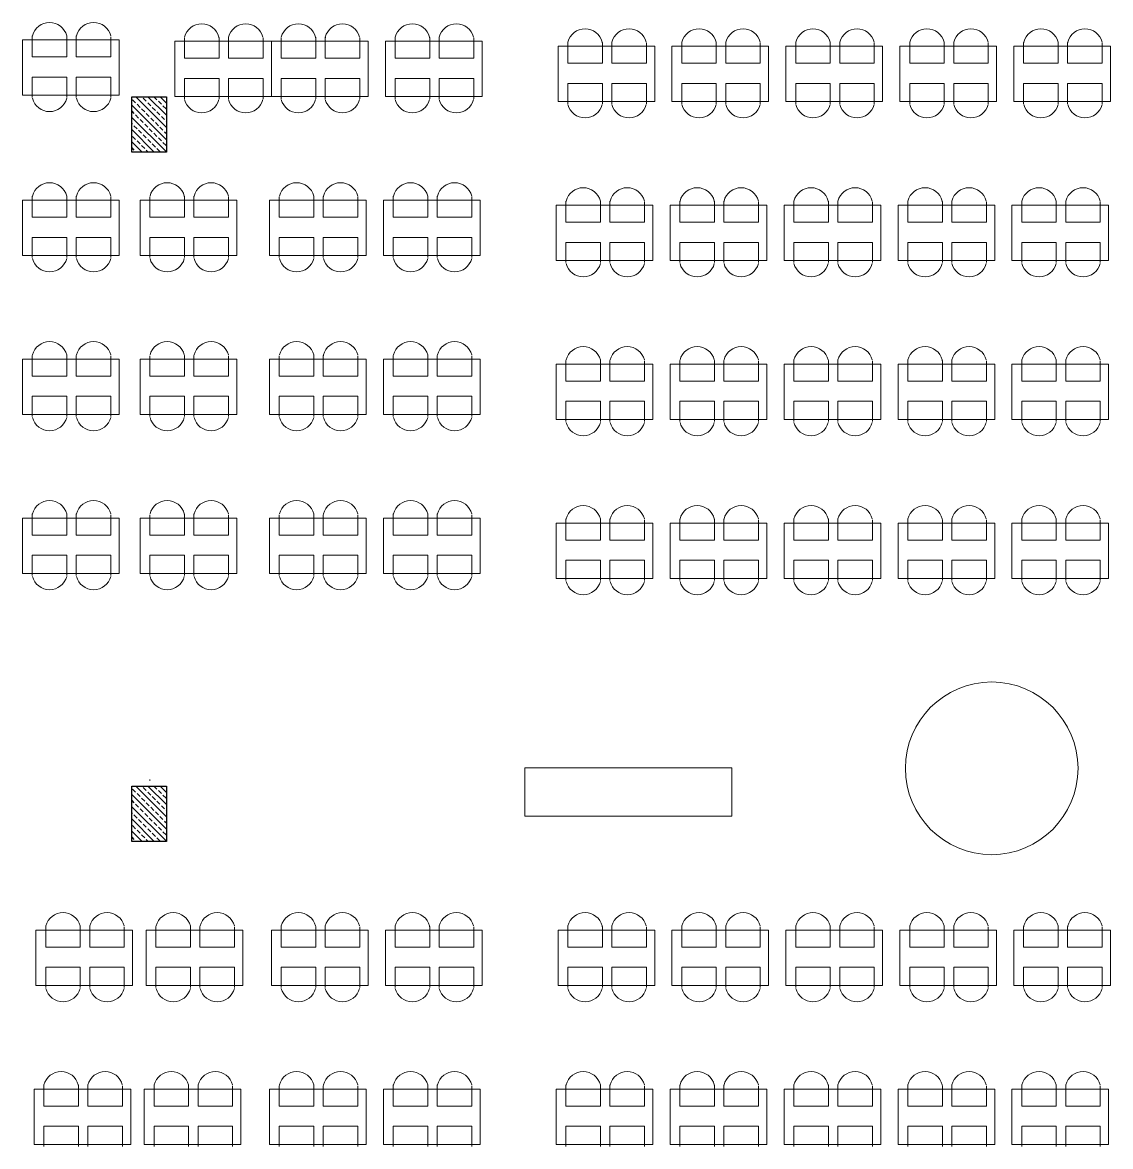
# Model space of a CAD drawing. Header units: millimetres. Extents: x 322668 to 332469, y 13187 to 20117.
# Drawn here: x 324551 to 326127, y 16681 to 18308 of the extents above; entities that cross this region are included whole.
import ezdxf

# ---------------------------------------------------------------- set-up
doc = ezdxf.new("R2010")
doc.units = ezdxf.units.MM
doc.header["$LTSCALE"] = 50
doc.header["$MEASUREMENT"] = 0
doc.layers.get('0').update_dxf_attribs({"linetype": 'CONTINUOUS'})
doc.layers.add('MIM_BA', color=3, linetype='CONTINUOUS')
doc.layers.add('MIM_TARAMA', color=8, linetype='CONTINUOUS')
doc.layers.add('MIM_TEFRIS', color=31, linetype='CONTINUOUS', lineweight=5)

msp = doc.modelspace()

# ---------------------------------------------------------------- hatches: boundary and pattern name
at = {"layer": 'MIM_TARAMA'}
h = msp.add_hatch(dxfattribs=at)
h.set_pattern_fill('ANSI33', color=256, scale=50, angle=-90)
h.set_pattern_definition([(315, (319292.332, 414617.525), (8.83883476, 8.83883476), []), (315, (319292.332, 414608.686), (8.83883476, 8.83883476), [6.25, -3.125])])
h.paths.add_polyline_path([(324759.62, 18120), (324759.62, 18200), (324734.62, 18200), (324734.62, 18120)])
h.paths.add_polyline_path([(324734.62, 18120), (324734.62, 18200), (324709.62, 18200), (324709.62, 18120)])
h = msp.add_hatch(dxfattribs=at)
h.set_pattern_fill('ANSI33', color=256, scale=50, angle=-90)
h.set_pattern_definition([(315, (319292.332, 413620.025), (8.83883476, 8.83883476), []), (315, (319292.332, 413611.186), (8.83883476, 8.83883476), [6.25, -3.125])])
h.paths.add_polyline_path([(324759.62, 17122.5), (324759.62, 17202.5), (324734.62, 17202.5), (324734.62, 17122.5)])
h.paths.add_polyline_path([(324734.62, 17122.5), (324734.62, 17202.5), (324709.62, 17202.5), (324709.62, 17122.5)])

# ---------------------------------------------------------------- linework, layer by layer
at = {"color": 6}
for centre, start, end in [((324970.85, 18285.18), 360, 14.30577), ((324994.59, 18285.18), 165.69423, 180)]:
    msp.add_arc(centre, 5, start, end, dxfattribs=at)
at = {"layer": 'MIM_BA'}
for points in [[(324709.62, 18200), (324759.62, 18200), (324759.62, 18120), (324709.62, 18120)], [(324709.62, 17202.5), (324759.62, 17202.5), (324759.62, 17122.5), (324709.62, 17122.5)]]:
    msp.add_lwpolyline(points, close=True, dxfattribs=at)
at = {"layer": 'MIM_TEFRIS'}
for points in [[(324565.47, 18287.03), (324565.47, 18257.62), (324615.47, 18257.62), (324615.47, 18287.03)], [(324629.21, 18287.03), (324629.21, 18257.62), (324679.21, 18257.62), (324679.21, 18287.03)], [(324785.85, 18285.18), (324785.85, 18255.77), (324835.85, 18255.77), (324835.85, 18285.18)], [(324849.59, 18285.18), (324849.59, 18255.77), (324899.59, 18255.77), (324899.59, 18285.18)], [(324925.85, 18285.18), (324925.85, 18255.77), (324975.85, 18255.77), (324975.85, 18285.18)], [(324989.59, 18285.18), (324989.59, 18255.77), (325039.59, 18255.77), (325039.59, 18285.18)], [(325090.85, 18285.18), (325090.85, 18255.77), (325140.85, 18255.77), (325140.85, 18285.18)], [(325154.59, 18285.18), (325154.59, 18255.77), (325204.59, 18255.77), (325204.59, 18285.18)], [(325340.85, 18277.95), (325340.85, 18248.54), (325390.85, 18248.54), (325390.85, 18277.95)], [(325404.59, 18277.95), (325404.59, 18248.54), (325454.59, 18248.54), (325454.59, 18277.95)], [(325505.85, 18277.95), (325505.85, 18248.54), (325555.85, 18248.54), (325555.85, 18277.95)], [(325569.59, 18277.95), (325569.59, 18248.54), (325619.59, 18248.54), (325619.59, 18277.95)], [(325670.85, 18277.95), (325670.85, 18248.54), (325720.85, 18248.54), (325720.85, 18277.95)], [(325734.59, 18277.95), (325734.59, 18248.54), (325784.59, 18248.54), (325784.59, 18277.95)], [(325835.85, 18277.95), (325835.85, 18248.54), (325885.85, 18248.54), (325885.85, 18277.95)], [(325899.59, 18277.95), (325899.59, 18248.54), (325949.59, 18248.54), (325949.59, 18277.95)], [(326000.85, 18277.95), (326000.85, 18248.54), (326050.85, 18248.54), (326050.85, 18277.95)], [(326064.59, 18277.95), (326064.59, 18248.54), (326114.59, 18248.54), (326114.59, 18277.95)], [(324565.47, 18199.07), (324565.47, 18228.48), (324615.47, 18228.48), (324615.47, 18199.07)], [(324629.21, 18199.07), (324629.21, 18228.48), (324679.21, 18228.48), (324679.21, 18199.07)], [(324785.85, 18197.23), (324785.85, 18226.63), (324835.85, 18226.63), (324835.85, 18197.23)], [(324849.59, 18197.23), (324849.59, 18226.63), (324899.59, 18226.63), (324899.59, 18197.23)], [(324925.85, 18197.23), (324925.85, 18226.63), (324975.85, 18226.63), (324975.85, 18197.23)], [(324989.59, 18197.23), (324989.59, 18226.63), (325039.59, 18226.63), (325039.59, 18197.23)], [(325090.85, 18197.23), (325090.85, 18226.63), (325140.85, 18226.63), (325140.85, 18197.23)], [(325154.59, 18197.23), (325154.59, 18226.63), (325204.59, 18226.63), (325204.59, 18197.23)], [(325340.85, 18190), (325340.85, 18219.4), (325390.85, 18219.4), (325390.85, 18190)], [(325404.59, 18190), (325404.59, 18219.4), (325454.59, 18219.4), (325454.59, 18190)], [(325505.85, 18190), (325505.85, 18219.4), (325555.85, 18219.4), (325555.85, 18190)], [(325569.59, 18190), (325569.59, 18219.4), (325619.59, 18219.4), (325619.59, 18190)], [(325670.85, 18190), (325670.85, 18219.4), (325720.85, 18219.4), (325720.85, 18190)], [(325734.59, 18190), (325734.59, 18219.4), (325784.59, 18219.4), (325784.59, 18190)], [(325835.85, 18190), (325835.85, 18219.4), (325885.85, 18219.4), (325885.85, 18190)], [(325899.59, 18190), (325899.59, 18219.4), (325949.59, 18219.4), (325949.59, 18190)], [(326000.85, 18190), (326000.85, 18219.4), (326050.85, 18219.4), (326050.85, 18190)], [(326064.59, 18190), (326064.59, 18219.4), (326114.59, 18219.4), (326114.59, 18190)], [(324565.47, 18055.18), (324565.47, 18025.77), (324615.47, 18025.77), (324615.47, 18055.18)], [(324629.21, 18055.18), (324629.21, 18025.77), (324679.21, 18025.77), (324679.21, 18055.18)], [(324735.77, 18055.18), (324735.77, 18025.77), (324785.77, 18025.77), (324785.77, 18055.18)], [(324799.51, 18055.18), (324799.51, 18025.77), (324849.51, 18025.77), (324849.51, 18055.18)], [(324923.15, 18055.18), (324923.15, 18025.77), (324973.15, 18025.77), (324973.15, 18055.18)], [(324986.88, 18055.18), (324986.88, 18025.77), (325036.88, 18025.77), (325036.88, 18055.18)], [(325088.15, 18055.18), (325088.15, 18025.77), (325138.15, 18025.77), (325138.15, 18055.18)], [(325151.88, 18055.18), (325151.88, 18025.77), (325201.88, 18025.77), (325201.88, 18055.18)], [(325338.15, 18047.95), (325338.15, 18018.54), (325388.15, 18018.54), (325388.15, 18047.95)], [(325401.88, 18047.95), (325401.88, 18018.54), (325451.88, 18018.54), (325451.88, 18047.95)], [(325503.15, 18047.95), (325503.15, 18018.54), (325553.15, 18018.54), (325553.15, 18047.95)], [(325566.88, 18047.95), (325566.88, 18018.54), (325616.88, 18018.54), (325616.88, 18047.95)], [(325668.15, 18047.95), (325668.15, 18018.54), (325718.15, 18018.54), (325718.15, 18047.95)], [(325731.88, 18047.95), (325731.88, 18018.54), (325781.88, 18018.54), (325781.88, 18047.95)], [(325833.15, 18047.95), (325833.15, 18018.54), (325883.15, 18018.54), (325883.15, 18047.95)], [(325896.88, 18047.95), (325896.88, 18018.54), (325946.88, 18018.54), (325946.88, 18047.95)], [(325998.15, 18047.95), (325998.15, 18018.54), (326048.15, 18018.54), (326048.15, 18047.95)], [(326061.88, 18047.95), (326061.88, 18018.54), (326111.88, 18018.54), (326111.88, 18047.95)], [(324565.47, 17967.23), (324565.47, 17996.63), (324615.47, 17996.63), (324615.47, 17967.23)], [(324629.21, 17967.23), (324629.21, 17996.63), (324679.21, 17996.63), (324679.21, 17967.23)], [(324735.77, 17967.23), (324735.77, 17996.63), (324785.77, 17996.63), (324785.77, 17967.23)], [(324799.51, 17967.23), (324799.51, 17996.63), (324849.51, 17996.63), (324849.51, 17967.23)], [(324923.15, 17967.23), (324923.15, 17996.63), (324973.15, 17996.63), (324973.15, 17967.23)], [(324986.88, 17967.23), (324986.88, 17996.63), (325036.88, 17996.63), (325036.88, 17967.23)], [(325088.15, 17967.23), (325088.15, 17996.63), (325138.15, 17996.63), (325138.15, 17967.23)], [(325151.88, 17967.23), (325151.88, 17996.63), (325201.88, 17996.63), (325201.88, 17967.23)], [(325338.15, 17960), (325338.15, 17989.4), (325388.15, 17989.4), (325388.15, 17960)], [(325401.88, 17960), (325401.88, 17989.4), (325451.88, 17989.4), (325451.88, 17960)], [(325503.15, 17960), (325503.15, 17989.4), (325553.15, 17989.4), (325553.15, 17960)], [(325566.88, 17960), (325566.88, 17989.4), (325616.88, 17989.4), (325616.88, 17960)], [(325668.15, 17960), (325668.15, 17989.4), (325718.15, 17989.4), (325718.15, 17960)], [(325731.88, 17960), (325731.88, 17989.4), (325781.88, 17989.4), (325781.88, 17960)], [(325833.15, 17960), (325833.15, 17989.4), (325883.15, 17989.4), (325883.15, 17960)], [(325896.88, 17960), (325896.88, 17989.4), (325946.88, 17989.4), (325946.88, 17960)], [(325998.15, 17960), (325998.15, 17989.4), (326048.15, 17989.4), (326048.15, 17960)], [(326061.88, 17960), (326061.88, 17989.4), (326111.88, 17989.4), (326111.88, 17960)], [(324565.47, 17825.18), (324565.47, 17795.77), (324615.47, 17795.77), (324615.47, 17825.18)], [(324629.21, 17825.18), (324629.21, 17795.77), (324679.21, 17795.77), (324679.21, 17825.18)], [(324735.77, 17825.18), (324735.77, 17795.77), (324785.77, 17795.77), (324785.77, 17825.18)], [(324799.51, 17825.18), (324799.51, 17795.77), (324849.51, 17795.77), (324849.51, 17825.18)], [(324923.15, 17825.18), (324923.15, 17795.77), (324973.15, 17795.77), (324973.15, 17825.18)], [(324986.88, 17825.18), (324986.88, 17795.77), (325036.88, 17795.77), (325036.88, 17825.18)], [(325088.15, 17825.18), (325088.15, 17795.77), (325138.15, 17795.77), (325138.15, 17825.18)], [(325151.88, 17825.18), (325151.88, 17795.77), (325201.88, 17795.77), (325201.88, 17825.18)], [(325338.15, 17817.95), (325338.15, 17788.54), (325388.15, 17788.54), (325388.15, 17817.95)], [(325401.88, 17817.95), (325401.88, 17788.54), (325451.88, 17788.54), (325451.88, 17817.95)], [(325503.15, 17817.95), (325503.15, 17788.54), (325553.15, 17788.54), (325553.15, 17817.95)], [(325566.88, 17817.95), (325566.88, 17788.54), (325616.88, 17788.54), (325616.88, 17817.95)], [(325668.15, 17817.95), (325668.15, 17788.54), (325718.15, 17788.54), (325718.15, 17817.95)], [(325731.88, 17817.95), (325731.88, 17788.54), (325781.88, 17788.54), (325781.88, 17817.95)], [(325833.15, 17817.95), (325833.15, 17788.54), (325883.15, 17788.54), (325883.15, 17817.95)], [(325896.88, 17817.95), (325896.88, 17788.54), (325946.88, 17788.54), (325946.88, 17817.95)], [(325998.15, 17817.95), (325998.15, 17788.54), (326048.15, 17788.54), (326048.15, 17817.95)], [(326061.88, 17817.95), (326061.88, 17788.54), (326111.88, 17788.54), (326111.88, 17817.95)], [(324565.47, 17737.23), (324565.47, 17766.63), (324615.47, 17766.63), (324615.47, 17737.23)], [(324629.21, 17737.23), (324629.21, 17766.63), (324679.21, 17766.63), (324679.21, 17737.23)], [(324735.77, 17737.23), (324735.77, 17766.63), (324785.77, 17766.63), (324785.77, 17737.23)], [(324799.51, 17737.23), (324799.51, 17766.63), (324849.51, 17766.63), (324849.51, 17737.23)], [(324923.15, 17737.23), (324923.15, 17766.63), (324973.15, 17766.63), (324973.15, 17737.23)], [(324986.88, 17737.23), (324986.88, 17766.63), (325036.88, 17766.63), (325036.88, 17737.23)], [(325088.15, 17737.23), (325088.15, 17766.63), (325138.15, 17766.63), (325138.15, 17737.23)], [(325151.88, 17737.23), (325151.88, 17766.63), (325201.88, 17766.63), (325201.88, 17737.23)], [(325338.15, 17730), (325338.15, 17759.4), (325388.15, 17759.4), (325388.15, 17730)], [(325401.88, 17730), (325401.88, 17759.4), (325451.88, 17759.4), (325451.88, 17730)], [(325503.15, 17730), (325503.15, 17759.4), (325553.15, 17759.4), (325553.15, 17730)], [(325566.88, 17730), (325566.88, 17759.4), (325616.88, 17759.4), (325616.88, 17730)], [(325668.15, 17730), (325668.15, 17759.4), (325718.15, 17759.4), (325718.15, 17730)], [(325731.88, 17730), (325731.88, 17759.4), (325781.88, 17759.4), (325781.88, 17730)], [(325833.15, 17730), (325833.15, 17759.4), (325883.15, 17759.4), (325883.15, 17730)], [(325896.88, 17730), (325896.88, 17759.4), (325946.88, 17759.4), (325946.88, 17730)], [(325998.15, 17730), (325998.15, 17759.4), (326048.15, 17759.4), (326048.15, 17730)], [(326061.88, 17730), (326061.88, 17759.4), (326111.88, 17759.4), (326111.88, 17730)], [(324565.47, 17595.18), (324565.47, 17565.77), (324615.47, 17565.77), (324615.47, 17595.18)], [(324629.21, 17595.18), (324629.21, 17565.77), (324679.21, 17565.77), (324679.21, 17595.18)], [(324735.77, 17595.18), (324735.77, 17565.77), (324785.77, 17565.77), (324785.77, 17595.18)], [(324799.51, 17595.18), (324799.51, 17565.77), (324849.51, 17565.77), (324849.51, 17595.18)], [(324923.15, 17595.18), (324923.15, 17565.77), (324973.15, 17565.77), (324973.15, 17595.18)], [(324986.88, 17595.18), (324986.88, 17565.77), (325036.88, 17565.77), (325036.88, 17595.18)], [(325088.15, 17595.18), (325088.15, 17565.77), (325138.15, 17565.77), (325138.15, 17595.18)], [(325151.88, 17595.18), (325151.88, 17565.77), (325201.88, 17565.77), (325201.88, 17595.18)], [(325338.15, 17587.95), (325338.15, 17558.54), (325388.15, 17558.54), (325388.15, 17587.95)], [(325401.88, 17587.95), (325401.88, 17558.54), (325451.88, 17558.54), (325451.88, 17587.95)], [(325503.15, 17587.95), (325503.15, 17558.54), (325553.15, 17558.54), (325553.15, 17587.95)], [(325566.88, 17587.95), (325566.88, 17558.54), (325616.88, 17558.54), (325616.88, 17587.95)], [(325668.15, 17587.95), (325668.15, 17558.54), (325718.15, 17558.54), (325718.15, 17587.95)], [(325731.88, 17587.95), (325731.88, 17558.54), (325781.88, 17558.54), (325781.88, 17587.95)], [(325833.15, 17587.95), (325833.15, 17558.54), (325883.15, 17558.54), (325883.15, 17587.95)], [(325896.88, 17587.95), (325896.88, 17558.54), (325946.88, 17558.54), (325946.88, 17587.95)], [(325998.15, 17587.95), (325998.15, 17558.54), (326048.15, 17558.54), (326048.15, 17587.95)], [(326061.88, 17587.95), (326061.88, 17558.54), (326111.88, 17558.54), (326111.88, 17587.95)], [(324565.47, 17507.23), (324565.47, 17536.63), (324615.47, 17536.63), (324615.47, 17507.23)], [(324629.21, 17507.23), (324629.21, 17536.63), (324679.21, 17536.63), (324679.21, 17507.23)], [(324735.77, 17507.23), (324735.77, 17536.63), (324785.77, 17536.63), (324785.77, 17507.23)], [(324799.51, 17507.23), (324799.51, 17536.63), (324849.51, 17536.63), (324849.51, 17507.23)], [(324923.15, 17507.23), (324923.15, 17536.63), (324973.15, 17536.63), (324973.15, 17507.23)], [(324986.88, 17507.23), (324986.88, 17536.63), (325036.88, 17536.63), (325036.88, 17507.23)], [(325088.15, 17507.23), (325088.15, 17536.63), (325138.15, 17536.63), (325138.15, 17507.23)], [(325151.88, 17507.23), (325151.88, 17536.63), (325201.88, 17536.63), (325201.88, 17507.23)], [(325338.15, 17500), (325338.15, 17529.4), (325388.15, 17529.4), (325388.15, 17500)], [(325401.88, 17500), (325401.88, 17529.4), (325451.88, 17529.4), (325451.88, 17500)], [(325503.15, 17500), (325503.15, 17529.4), (325553.15, 17529.4), (325553.15, 17500)], [(325566.88, 17500), (325566.88, 17529.4), (325616.88, 17529.4), (325616.88, 17500)], [(325668.15, 17500), (325668.15, 17529.4), (325718.15, 17529.4), (325718.15, 17500)], [(325731.88, 17500), (325731.88, 17529.4), (325781.88, 17529.4), (325781.88, 17500)], [(325833.15, 17500), (325833.15, 17529.4), (325883.15, 17529.4), (325883.15, 17500)], [(325896.88, 17500), (325896.88, 17529.4), (325946.88, 17529.4), (325946.88, 17500)], [(325998.15, 17500), (325998.15, 17529.4), (326048.15, 17529.4), (326048.15, 17500)], [(326061.88, 17500), (326061.88, 17529.4), (326111.88, 17529.4), (326111.88, 17500)], [(324584.96, 16998.88), (324584.96, 16969.47), (324634.96, 16969.47), (324634.96, 16998.88)], [(324648.7, 16998.88), (324648.7, 16969.47), (324698.7, 16969.47), (324698.7, 16998.88)], [(324744.52, 16998.88), (324744.52, 16969.47), (324794.52, 16969.47), (324794.52, 16998.88)], [(324808.26, 16998.88), (324808.26, 16969.47), (324858.26, 16969.47), (324858.26, 16998.88)], [(324925.85, 16998.88), (324925.85, 16969.47), (324975.85, 16969.47), (324975.85, 16998.88)], [(324989.59, 16998.88), (324989.59, 16969.47), (325039.59, 16969.47), (325039.59, 16998.88)], [(325090.85, 16998.88), (325090.85, 16969.47), (325140.85, 16969.47), (325140.85, 16998.88)], [(325154.59, 16998.88), (325154.59, 16969.47), (325204.59, 16969.47), (325204.59, 16998.88)], [(325340.85, 16998.88), (325340.85, 16969.47), (325390.85, 16969.47), (325390.85, 16998.88)], [(325404.59, 16998.88), (325404.59, 16969.47), (325454.59, 16969.47), (325454.59, 16998.88)], [(325505.85, 16998.88), (325505.85, 16969.47), (325555.85, 16969.47), (325555.85, 16998.88)], [(325569.59, 16998.88), (325569.59, 16969.47), (325619.59, 16969.47), (325619.59, 16998.88)], [(325670.85, 16998.88), (325670.85, 16969.47), (325720.85, 16969.47), (325720.85, 16998.88)], [(325734.59, 16998.88), (325734.59, 16969.47), (325784.59, 16969.47), (325784.59, 16998.88)], [(325835.85, 16998.88), (325835.85, 16969.47), (325885.85, 16969.47), (325885.85, 16998.88)], [(325899.59, 16998.88), (325899.59, 16969.47), (325949.59, 16969.47), (325949.59, 16998.88)], [(326000.85, 16998.88), (326000.85, 16969.47), (326050.85, 16969.47), (326050.85, 16998.88)], [(326064.59, 16998.88), (326064.59, 16969.47), (326114.59, 16969.47), (326114.59, 16998.88)], [(324584.96, 16910.93), (324584.96, 16940.33), (324634.96, 16940.33), (324634.96, 16910.93)], [(324648.7, 16910.93), (324648.7, 16940.33), (324698.7, 16940.33), (324698.7, 16910.93)], [(324744.52, 16910.93), (324744.52, 16940.33), (324794.52, 16940.33), (324794.52, 16910.93)], [(324808.26, 16910.93), (324808.26, 16940.33), (324858.26, 16940.33), (324858.26, 16910.93)], [(324925.85, 16910.93), (324925.85, 16940.33), (324975.85, 16940.33), (324975.85, 16910.93)], [(324989.59, 16910.93), (324989.59, 16940.33), (325039.59, 16940.33), (325039.59, 16910.93)], [(325090.85, 16910.93), (325090.85, 16940.33), (325140.85, 16940.33), (325140.85, 16910.93)], [(325154.59, 16910.93), (325154.59, 16940.33), (325204.59, 16940.33), (325204.59, 16910.93)], [(325340.85, 16910.93), (325340.85, 16940.33), (325390.85, 16940.33), (325390.85, 16910.93)], [(325404.59, 16910.93), (325404.59, 16940.33), (325454.59, 16940.33), (325454.59, 16910.93)], [(325505.85, 16910.93), (325505.85, 16940.33), (325555.85, 16940.33), (325555.85, 16910.93)], [(325569.59, 16910.93), (325569.59, 16940.33), (325619.59, 16940.33), (325619.59, 16910.93)], [(325670.85, 16910.93), (325670.85, 16940.33), (325720.85, 16940.33), (325720.85, 16910.93)], [(325734.59, 16910.93), (325734.59, 16940.33), (325784.59, 16940.33), (325784.59, 16910.93)], [(325835.85, 16910.93), (325835.85, 16940.33), (325885.85, 16940.33), (325885.85, 16910.93)], [(325899.59, 16910.93), (325899.59, 16940.33), (325949.59, 16940.33), (325949.59, 16910.93)], [(326000.85, 16910.93), (326000.85, 16940.33), (326050.85, 16940.33), (326050.85, 16910.93)], [(326064.59, 16910.93), (326064.59, 16940.33), (326114.59, 16940.33), (326114.59, 16910.93)], [(324582.26, 16768.88), (324582.26, 16739.47), (324632.26, 16739.47), (324632.26, 16768.88)], [(324646, 16768.88), (324646, 16739.47), (324696, 16739.47), (324696, 16768.88)], [(324741.81, 16768.88), (324741.81, 16739.47), (324791.81, 16739.47), (324791.81, 16768.88)], [(324805.55, 16768.88), (324805.55, 16739.47), (324855.55, 16739.47), (324855.55, 16768.88)], [(324923.15, 16768.88), (324923.15, 16739.47), (324973.15, 16739.47), (324973.15, 16768.88)], [(324986.88, 16768.88), (324986.88, 16739.47), (325036.88, 16739.47), (325036.88, 16768.88)], [(325088.15, 16768.88), (325088.15, 16739.47), (325138.15, 16739.47), (325138.15, 16768.88)], [(325151.88, 16768.88), (325151.88, 16739.47), (325201.88, 16739.47), (325201.88, 16768.88)], [(325338.15, 16768.88), (325338.15, 16739.47), (325388.15, 16739.47), (325388.15, 16768.88)], [(325401.88, 16768.88), (325401.88, 16739.47), (325451.88, 16739.47), (325451.88, 16768.88)], [(325503.15, 16768.88), (325503.15, 16739.47), (325553.15, 16739.47), (325553.15, 16768.88)], [(325566.88, 16768.88), (325566.88, 16739.47), (325616.88, 16739.47), (325616.88, 16768.88)], [(325668.15, 16768.88), (325668.15, 16739.47), (325718.15, 16739.47), (325718.15, 16768.88)], [(325731.88, 16768.88), (325731.88, 16739.47), (325781.88, 16739.47), (325781.88, 16768.88)], [(325833.15, 16768.88), (325833.15, 16739.47), (325883.15, 16739.47), (325883.15, 16768.88)], [(325896.88, 16768.88), (325896.88, 16739.47), (325946.88, 16739.47), (325946.88, 16768.88)], [(325998.15, 16768.88), (325998.15, 16739.47), (326048.15, 16739.47), (326048.15, 16768.88)], [(326061.88, 16768.88), (326061.88, 16739.47), (326111.88, 16739.47), (326111.88, 16768.88)], [(324582.26, 16680.93), (324582.26, 16710.33), (324632.26, 16710.33), (324632.26, 16680.93)], [(324646, 16680.93), (324646, 16710.33), (324696, 16710.33), (324696, 16680.93)], [(324741.81, 16680.93), (324741.81, 16710.33), (324791.81, 16710.33), (324791.81, 16680.93)], [(324805.55, 16680.93), (324805.55, 16710.33), (324855.55, 16710.33), (324855.55, 16680.93)], [(324923.15, 16680.93), (324923.15, 16710.33), (324973.15, 16710.33), (324973.15, 16680.93)], [(324986.88, 16680.93), (324986.88, 16710.33), (325036.88, 16710.33), (325036.88, 16680.93)], [(325088.15, 16680.93), (325088.15, 16710.33), (325138.15, 16710.33), (325138.15, 16680.93)], [(325151.88, 16680.93), (325151.88, 16710.33), (325201.88, 16710.33), (325201.88, 16680.93)], [(325338.15, 16680.93), (325338.15, 16710.33), (325388.15, 16710.33), (325388.15, 16680.93)], [(325401.88, 16680.93), (325401.88, 16710.33), (325451.88, 16710.33), (325451.88, 16680.93)], [(325503.15, 16680.93), (325503.15, 16710.33), (325553.15, 16710.33), (325553.15, 16680.93)], [(325566.88, 16680.93), (325566.88, 16710.33), (325616.88, 16710.33), (325616.88, 16680.93)], [(325668.15, 16680.93), (325668.15, 16710.33), (325718.15, 16710.33), (325718.15, 16680.93)], [(325731.88, 16680.93), (325731.88, 16710.33), (325781.88, 16710.33), (325781.88, 16680.93)], [(325833.15, 16680.93), (325833.15, 16710.33), (325883.15, 16710.33), (325883.15, 16680.93)], [(325896.88, 16680.93), (325896.88, 16710.33), (325946.88, 16710.33), (325946.88, 16680.93)], [(325998.15, 16680.93), (325998.15, 16710.33), (326048.15, 16710.33), (326048.15, 16680.93)], [(326061.88, 16680.93), (326061.88, 16710.33), (326111.88, 16710.33), (326111.88, 16680.93)]]:
    msp.add_lwpolyline(points, dxfattribs=at)
for points in [[(324691.28, 18282.22), (324691.28, 18202.22), (324551.28, 18202.22), (324551.28, 18282.22)], [(324911.66, 18280.37), (324911.66, 18200.37), (324771.66, 18200.37), (324771.66, 18280.37)], [(325051.66, 18280.37), (325051.66, 18200.37), (324911.66, 18200.37), (324911.66, 18280.37)], [(325216.66, 18280.37), (325216.66, 18200.37), (325076.66, 18200.37), (325076.66, 18280.37)], [(325466.66, 18273.14), (325466.66, 18193.14), (325326.66, 18193.14), (325326.66, 18273.14)], [(325631.66, 18273.14), (325631.66, 18193.14), (325491.66, 18193.14), (325491.66, 18273.14)], [(325796.66, 18273.14), (325796.66, 18193.14), (325656.66, 18193.14), (325656.66, 18273.14)], [(325961.66, 18273.14), (325961.66, 18193.14), (325821.66, 18193.14), (325821.66, 18273.14)], [(326126.66, 18273.14), (326126.66, 18193.14), (325986.66, 18193.14), (325986.66, 18273.14)], [(324691.28, 18050.37), (324691.28, 17970.37), (324551.28, 17970.37), (324551.28, 18050.37)], [(324861.58, 18050.37), (324861.58, 17970.37), (324721.58, 17970.37), (324721.58, 18050.37)], [(325048.95, 18050.37), (325048.95, 17970.37), (324908.95, 17970.37), (324908.95, 18050.37)], [(325213.95, 18050.37), (325213.95, 17970.37), (325073.95, 17970.37), (325073.95, 18050.37)], [(325463.95, 18043.14), (325463.95, 17963.14), (325323.95, 17963.14), (325323.95, 18043.14)], [(325628.95, 18043.14), (325628.95, 17963.14), (325488.95, 17963.14), (325488.95, 18043.14)], [(325793.95, 18043.14), (325793.95, 17963.14), (325653.95, 17963.14), (325653.95, 18043.14)], [(325958.95, 18043.14), (325958.95, 17963.14), (325818.95, 17963.14), (325818.95, 18043.14)], [(326123.95, 18043.14), (326123.95, 17963.14), (325983.95, 17963.14), (325983.95, 18043.14)], [(324691.28, 17820.37), (324691.28, 17740.37), (324551.28, 17740.37), (324551.28, 17820.37)], [(324861.58, 17820.37), (324861.58, 17740.37), (324721.58, 17740.37), (324721.58, 17820.37)], [(325048.95, 17820.37), (325048.95, 17740.37), (324908.95, 17740.37), (324908.95, 17820.37)], [(325213.95, 17820.37), (325213.95, 17740.37), (325073.95, 17740.37), (325073.95, 17820.37)], [(325463.95, 17813.14), (325463.95, 17733.14), (325323.95, 17733.14), (325323.95, 17813.14)], [(325628.95, 17813.14), (325628.95, 17733.14), (325488.95, 17733.14), (325488.95, 17813.14)], [(325793.95, 17813.14), (325793.95, 17733.14), (325653.95, 17733.14), (325653.95, 17813.14)], [(325958.95, 17813.14), (325958.95, 17733.14), (325818.95, 17733.14), (325818.95, 17813.14)], [(326123.95, 17813.14), (326123.95, 17733.14), (325983.95, 17733.14), (325983.95, 17813.14)], [(324691.28, 17590.37), (324691.28, 17510.37), (324551.28, 17510.37), (324551.28, 17590.37)], [(324861.58, 17590.37), (324861.58, 17510.37), (324721.58, 17510.37), (324721.58, 17590.37)], [(325048.95, 17590.37), (325048.95, 17510.37), (324908.95, 17510.37), (324908.95, 17590.37)], [(325213.95, 17590.37), (325213.95, 17510.37), (325073.95, 17510.37), (325073.95, 17590.37)], [(325463.95, 17583.14), (325463.95, 17503.14), (325323.95, 17503.14), (325323.95, 17583.14)], [(325628.95, 17583.14), (325628.95, 17503.14), (325488.95, 17503.14), (325488.95, 17583.14)], [(325793.95, 17583.14), (325793.95, 17503.14), (325653.95, 17503.14), (325653.95, 17583.14)], [(325958.95, 17583.14), (325958.95, 17503.14), (325818.95, 17503.14), (325818.95, 17583.14)], [(326123.95, 17583.14), (326123.95, 17503.14), (325983.95, 17503.14), (325983.95, 17583.14)], [(324710.77, 16994.07), (324710.77, 16914.07), (324570.77, 16914.07), (324570.77, 16994.07)], [(324870.33, 16994.07), (324870.33, 16914.07), (324730.33, 16914.07), (324730.33, 16994.07)], [(325051.66, 16994.07), (325051.66, 16914.07), (324911.66, 16914.07), (324911.66, 16994.07)], [(325216.66, 16994.07), (325216.66, 16914.07), (325076.66, 16914.07), (325076.66, 16994.07)], [(325466.66, 16994.07), (325466.66, 16914.07), (325326.66, 16914.07), (325326.66, 16994.07)], [(325631.66, 16994.07), (325631.66, 16914.07), (325491.66, 16914.07), (325491.66, 16994.07)], [(325796.66, 16994.07), (325796.66, 16914.07), (325656.66, 16914.07), (325656.66, 16994.07)], [(325961.66, 16994.07), (325961.66, 16914.07), (325821.66, 16914.07), (325821.66, 16994.07)], [(326126.66, 16994.07), (326126.66, 16914.07), (325986.66, 16914.07), (325986.66, 16994.07)], [(324708.06, 16764.07), (324708.06, 16684.07), (324568.06, 16684.07), (324568.06, 16764.07)], [(324867.62, 16764.07), (324867.62, 16684.07), (324727.62, 16684.07), (324727.62, 16764.07)], [(325048.95, 16764.07), (325048.95, 16684.07), (324908.95, 16684.07), (324908.95, 16764.07)], [(325213.95, 16764.07), (325213.95, 16684.07), (325073.95, 16684.07), (325073.95, 16764.07)], [(325463.95, 16764.07), (325463.95, 16684.07), (325323.95, 16684.07), (325323.95, 16764.07)], [(325628.95, 16764.07), (325628.95, 16684.07), (325488.95, 16684.07), (325488.95, 16764.07)], [(325793.95, 16764.07), (325793.95, 16684.07), (325653.95, 16684.07), (325653.95, 16764.07)], [(325958.95, 16764.07), (325958.95, 16684.07), (325818.95, 16684.07), (325818.95, 16764.07)], [(326123.95, 16764.07), (326123.95, 16684.07), (325983.95, 16684.07), (325983.95, 16764.07)]]:
    msp.add_lwpolyline(points, close=True, dxfattribs=at)
at = {"layer": 'MIM_TEFRIS', "elevation": 67.5}
msp.add_lwpolyline([(325578.59, 17228.85), (325578.59, 17158.85), (325278.59, 17158.85), (325278.59, 17228.85), (325578.59, 17228.85)], dxfattribs=at)
at = {"layer": 'MIM_TEFRIS'}
msp.add_circle((325954.61, 17228.22), 125, dxfattribs=at)
for centre, radius, start, end in [((324590.47, 18281.93), 25.64, 14.30577, 165.69423), ((324654.21, 18281.93), 25.64, 14.30577, 165.69423), ((324810.85, 18280.08), 25.64, 14.30577, 165.69423), ((324874.59, 18280.08), 25.64, 14.30577, 165.69423), ((324950.85, 18280.08), 25.64, 14.30577, 165.69423), ((325014.59, 18280.08), 25.64, 14.30577, 165.69423), ((325115.85, 18280.08), 25.64, 14.30577, 165.69423), ((325179.59, 18280.08), 25.64, 14.30577, 165.69423), ((324570.47, 18287.03), 5, 165.69423, 180), ((324610.47, 18287.03), 5, 360, 14.30577), ((324634.21, 18287.03), 5, 165.69423, 180), ((324830.85, 18285.18), 5, 360, 14.30577), ((324854.59, 18285.18), 5, 165.69423, 180), ((325095.85, 18285.18), 5, 165.69423, 180), ((325135.85, 18285.18), 5, 360, 14.30577), ((325159.59, 18285.18), 5, 165.69423, 180), ((325365.85, 18272.85), 25.64, 14.30577, 165.69423), ((325429.59, 18272.85), 25.64, 14.30577, 165.69423), ((325530.85, 18272.85), 25.64, 14.30577, 165.69423), ((325594.59, 18272.85), 25.64, 14.30577, 165.69423), ((325695.85, 18272.85), 25.64, 14.30577, 165.69423), ((325759.59, 18272.85), 25.64, 14.30577, 165.69423), ((325860.85, 18272.85), 25.64, 14.30577, 165.69423), ((325924.59, 18272.85), 25.64, 14.30577, 165.69423), ((326025.85, 18272.85), 25.64, 14.30577, 165.69423), ((326089.59, 18272.85), 25.64, 14.30577, 165.69423), ((325345.85, 18277.95), 5, 165.69423, 180), ((325385.85, 18277.95), 5, 360, 14.30577), ((325409.59, 18277.95), 5, 165.69423, 180), ((325510.85, 18277.95), 5, 165.69423, 180), ((325550.85, 18277.95), 5, 360, 14.30577), ((325574.59, 18277.95), 5, 165.69423, 180), ((325675.85, 18277.95), 5, 165.69423, 180), ((325715.85, 18277.95), 5, 360, 14.30577), ((325739.59, 18277.95), 5, 165.69423, 180), ((325840.85, 18277.95), 5, 165.69423, 180), ((325880.85, 18277.95), 5, 360, 14.30577), ((325904.59, 18277.95), 5, 165.69423, 180), ((326005.85, 18277.95), 5, 165.69423, 180), ((326045.85, 18277.95), 5, 360, 14.30577), ((326069.59, 18277.95), 5, 165.69423, 180), ((324590.47, 18204.17), 25.64, 194.30577, 345.69423), ((324654.21, 18204.17), 25.64, 194.30577, 345.69423), ((324810.85, 18202.33), 25.64, 194.30577, 345.69423), ((324874.59, 18202.33), 25.64, 194.30577, 345.69423), ((324950.85, 18202.33), 25.64, 194.30577, 345.69423), ((325014.59, 18202.33), 25.64, 194.30577, 345.69423), ((325115.85, 18202.33), 25.64, 194.30577, 345.69423), ((325179.59, 18202.33), 25.64, 194.30577, 345.69423), ((325365.85, 18195.1), 25.64, 194.30577, 345.69423), ((325429.59, 18195.1), 25.64, 194.30577, 345.69423), ((325530.85, 18195.1), 25.64, 194.30577, 345.69423), ((325594.59, 18195.1), 25.64, 194.30577, 345.69423), ((325695.85, 18195.1), 25.64, 194.30577, 345.69423), ((325759.59, 18195.1), 25.64, 194.30577, 345.69423), ((325860.85, 18195.1), 25.64, 194.30577, 345.69423), ((325924.59, 18195.1), 25.64, 194.30577, 345.69423), ((326025.85, 18195.1), 25.64, 194.30577, 345.69423), ((326089.59, 18195.1), 25.64, 194.30577, 345.69423), ((324590.47, 18050.08), 25.64, 14.30577, 165.69423), ((324654.21, 18050.08), 25.64, 14.30577, 165.69423), ((324760.77, 18050.08), 25.64, 14.30577, 165.69423), ((324824.51, 18050.08), 25.64, 14.30577, 165.69423), ((324948.15, 18050.08), 25.64, 14.30577, 165.69423), ((325011.88, 18050.08), 25.64, 14.30577, 165.69423), ((325113.15, 18050.08), 25.64, 14.30577, 165.69423), ((325176.88, 18050.08), 25.64, 14.30577, 165.69423), ((324570.47, 18055.18), 5, 165.69423, 180), ((324610.47, 18055.18), 5, 360, 14.30577), ((324634.21, 18055.18), 5, 165.69423, 180), ((324780.77, 18055.18), 5, 360, 14.30577), ((324804.51, 18055.18), 5, 165.69423, 180), ((324968.15, 18055.18), 5, 360, 14.30577), ((324991.88, 18055.18), 5, 165.69423, 180), ((325093.15, 18055.18), 5, 165.69423, 180), ((325133.15, 18055.18), 5, 360, 14.30577), ((325156.88, 18055.18), 5, 165.69423, 180), ((325363.15, 18042.85), 25.64, 14.30577, 165.69423), ((325426.88, 18042.85), 25.64, 14.30577, 165.69423), ((325528.15, 18042.85), 25.64, 14.30577, 165.69423), ((325591.88, 18042.85), 25.64, 14.30577, 165.69423), ((325693.15, 18042.85), 25.64, 14.30577, 165.69423), ((325756.88, 18042.85), 25.64, 14.30577, 165.69423), ((325858.15, 18042.85), 25.64, 14.30577, 165.69423), ((325921.88, 18042.85), 25.64, 14.30577, 165.69423), ((326023.15, 18042.85), 25.64, 14.30577, 165.69423), ((326086.88, 18042.85), 25.64, 14.30577, 165.69423), ((325343.15, 18047.95), 5, 165.69423, 180), ((325383.15, 18047.95), 5, 360, 14.30577), ((325406.88, 18047.95), 5, 165.69423, 180), ((325508.15, 18047.95), 5, 165.69423, 180), ((325548.15, 18047.95), 5, 360, 14.30577), ((325571.88, 18047.95), 5, 165.69423, 180), ((325673.15, 18047.95), 5, 165.69423, 180), ((325713.15, 18047.95), 5, 360, 14.30577), ((325736.88, 18047.95), 5, 165.69423, 180), ((325838.15, 18047.95), 5, 165.69423, 180), ((325878.15, 18047.95), 5, 360, 14.30577), ((325901.88, 18047.95), 5, 165.69423, 180), ((326003.15, 18047.95), 5, 165.69423, 180), ((326043.15, 18047.95), 5, 360, 14.30577), ((326066.88, 18047.95), 5, 165.69423, 180), ((324590.47, 17972.33), 25.64, 194.30577, 345.69423), ((324654.21, 17972.33), 25.64, 194.30577, 345.69423), ((324760.77, 17972.33), 25.64, 194.30577, 345.69423), ((324824.51, 17972.33), 25.64, 194.30577, 345.69423), ((324948.15, 17972.33), 25.64, 194.30577, 345.69423), ((325011.88, 17972.33), 25.64, 194.30577, 345.69423), ((325113.15, 17972.33), 25.64, 194.30577, 345.69423), ((325176.88, 17972.33), 25.64, 194.30577, 345.69423), ((325363.15, 17965.1), 25.64, 194.30577, 345.69423), ((325426.88, 17965.1), 25.64, 194.30577, 345.69423), ((325528.15, 17965.1), 25.64, 194.30577, 345.69423), ((325591.88, 17965.1), 25.64, 194.30577, 345.69423), ((325693.15, 17965.1), 25.64, 194.30577, 345.69423), ((325756.88, 17965.1), 25.64, 194.30577, 345.69423), ((325858.15, 17965.1), 25.64, 194.30577, 345.69423), ((325921.88, 17965.1), 25.64, 194.30577, 345.69423), ((326023.15, 17965.1), 25.64, 194.30577, 345.69423), ((326086.88, 17965.1), 25.64, 194.30577, 345.69423), ((324590.47, 17820.08), 25.64, 14.30577, 165.69423), ((324654.21, 17820.08), 25.64, 14.30577, 165.69423), ((324760.77, 17820.08), 25.64, 14.30577, 165.69423), ((324824.51, 17820.08), 25.64, 14.30577, 165.69423), ((324948.15, 17820.08), 25.64, 14.30577, 165.69423), ((325011.88, 17820.08), 25.64, 14.30577, 165.69423), ((325113.15, 17820.08), 25.64, 14.30577, 165.69423), ((325176.88, 17820.08), 25.64, 14.30577, 165.69423), ((325363.15, 17812.85), 25.64, 14.30577, 165.69423), ((325426.88, 17812.85), 25.64, 14.30577, 165.69423), ((325528.15, 17812.85), 25.64, 14.30577, 165.69423), ((325591.88, 17812.85), 25.64, 14.30577, 165.69423), ((325693.15, 17812.85), 25.64, 14.30577, 165.69423), ((325756.88, 17812.85), 25.64, 14.30577, 165.69423), ((325858.15, 17812.85), 25.64, 14.30577, 165.69423), ((325921.88, 17812.85), 25.64, 14.30577, 165.69423), ((326023.15, 17812.85), 25.64, 14.30577, 165.69423), ((326086.88, 17812.85), 25.64, 14.30577, 165.69423), ((324570.47, 17825.18), 5, 165.69423, 180), ((324610.47, 17825.18), 5, 360, 14.30577), ((324634.21, 17825.18), 5, 165.69423, 180), ((324780.77, 17825.18), 5, 360, 14.30577), ((324804.51, 17825.18), 5, 165.69423, 180), ((324968.15, 17825.18), 5, 360, 14.30577), ((324991.88, 17825.18), 5, 165.69423, 180), ((325093.15, 17825.18), 5, 165.69423, 180), ((325133.15, 17825.18), 5, 360, 14.30577), ((325156.88, 17825.18), 5, 165.69423, 180), ((325343.15, 17817.95), 5, 165.69423, 180), ((325383.15, 17817.95), 5, 360, 14.30577), ((325406.88, 17817.95), 5, 165.69423, 180), ((325508.15, 17817.95), 5, 165.69423, 180), ((325548.15, 17817.95), 5, 360, 14.30577), ((325571.88, 17817.95), 5, 165.69423, 180), ((325673.15, 17817.95), 5, 165.69423, 180), ((325713.15, 17817.95), 5, 360, 14.30577), ((325736.88, 17817.95), 5, 165.69423, 180), ((325838.15, 17817.95), 5, 165.69423, 180), ((325878.15, 17817.95), 5, 360, 14.30577), ((325901.88, 17817.95), 5, 165.69423, 180), ((326003.15, 17817.95), 5, 165.69423, 180), ((326043.15, 17817.95), 5, 360, 14.30577), ((326066.88, 17817.95), 5, 165.69423, 180), ((324590.47, 17742.33), 25.64, 194.30577, 345.69423), ((324654.21, 17742.33), 25.64, 194.30577, 345.69423), ((324760.77, 17742.33), 25.64, 194.30577, 345.69423), ((324824.51, 17742.33), 25.64, 194.30577, 345.69423), ((324948.15, 17742.33), 25.64, 194.30577, 345.69423), ((325011.88, 17742.33), 25.64, 194.30577, 345.69423), ((325113.15, 17742.33), 25.64, 194.30577, 345.69423), ((325176.88, 17742.33), 25.64, 194.30577, 345.69423), ((325363.15, 17735.1), 25.64, 194.30577, 345.69423), ((325426.88, 17735.1), 25.64, 194.30577, 345.69423), ((325528.15, 17735.1), 25.64, 194.30577, 345.69423), ((325591.88, 17735.1), 25.64, 194.30577, 345.69423), ((325693.15, 17735.1), 25.64, 194.30577, 345.69423), ((325756.88, 17735.1), 25.64, 194.30577, 345.69423), ((325858.15, 17735.1), 25.64, 194.30577, 345.69423), ((325921.88, 17735.1), 25.64, 194.30577, 345.69423), ((326023.15, 17735.1), 25.64, 194.30577, 345.69423), ((326086.88, 17735.1), 25.64, 194.30577, 345.69423), ((324590.47, 17590.08), 25.64, 14.30577, 165.69423), ((324654.21, 17590.08), 25.64, 14.30577, 165.69423), ((324760.77, 17590.08), 25.64, 14.30577, 165.69423), ((324824.51, 17590.08), 25.64, 14.30577, 165.69423), ((324948.15, 17590.08), 25.64, 14.30577, 165.69423), ((325011.88, 17590.08), 25.64, 14.30577, 165.69423), ((325113.15, 17590.08), 25.64, 14.30577, 165.69423), ((325176.88, 17590.08), 25.64, 14.30577, 165.69423), ((325363.15, 17582.85), 25.64, 14.30577, 165.69423), ((325426.88, 17582.85), 25.64, 14.30577, 165.69423), ((325528.15, 17582.85), 25.64, 14.30577, 165.69423), ((325591.88, 17582.85), 25.64, 14.30577, 165.69423), ((325693.15, 17582.85), 25.64, 14.30577, 165.69423), ((325756.88, 17582.85), 25.64, 14.30577, 165.69423), ((325858.15, 17582.85), 25.64, 14.30577, 165.69423), ((325921.88, 17582.85), 25.64, 14.30577, 165.69423), ((326023.15, 17582.85), 25.64, 14.30577, 165.69423), ((326086.88, 17582.85), 25.64, 14.30577, 165.69423), ((324570.47, 17595.18), 5, 165.69423, 180), ((324610.47, 17595.18), 5, 360, 14.30577), ((324634.21, 17595.18), 5, 165.69423, 180), ((324780.77, 17595.18), 5, 360, 14.30577), ((324804.51, 17595.18), 5, 165.69423, 180), ((324968.15, 17595.18), 5, 360, 14.30577), ((324991.88, 17595.18), 5, 165.69423, 180), ((325093.15, 17595.18), 5, 165.69423, 180), ((325133.15, 17595.18), 5, 360, 14.30577), ((325156.88, 17595.18), 5, 165.69423, 180), ((325343.15, 17587.95), 5, 165.69423, 180), ((325383.15, 17587.95), 5, 360, 14.30577), ((325406.88, 17587.95), 5, 165.69423, 180), ((325508.15, 17587.95), 5, 165.69423, 180), ((325548.15, 17587.95), 5, 360, 14.30577), ((325571.88, 17587.95), 5, 165.69423, 180), ((325673.15, 17587.95), 5, 165.69423, 180), ((325713.15, 17587.95), 5, 360, 14.30577), ((325736.88, 17587.95), 5, 165.69423, 180), ((325838.15, 17587.95), 5, 165.69423, 180), ((325878.15, 17587.95), 5, 360, 14.30577), ((325901.88, 17587.95), 5, 165.69423, 180), ((326003.15, 17587.95), 5, 165.69423, 180), ((326043.15, 17587.95), 5, 360, 14.30577), ((326066.88, 17587.95), 5, 165.69423, 180), ((324590.47, 17512.33), 25.64, 194.30577, 345.69423), ((324654.21, 17512.33), 25.64, 194.30577, 345.69423), ((324760.77, 17512.33), 25.64, 194.30577, 345.69423), ((324824.51, 17512.33), 25.64, 194.30577, 345.69423), ((324948.15, 17512.33), 25.64, 194.30577, 345.69423), ((325011.88, 17512.33), 25.64, 194.30577, 345.69423), ((325113.15, 17512.33), 25.64, 194.30577, 345.69423), ((325176.88, 17512.33), 25.64, 194.30577, 345.69423), ((325363.15, 17505.1), 25.64, 194.30577, 345.69423), ((325426.88, 17505.1), 25.64, 194.30577, 345.69423), ((325528.15, 17505.1), 25.64, 194.30577, 345.69423), ((325591.88, 17505.1), 25.64, 194.30577, 345.69423), ((325693.15, 17505.1), 25.64, 194.30577, 345.69423), ((325756.88, 17505.1), 25.64, 194.30577, 345.69423), ((325858.15, 17505.1), 25.64, 194.30577, 345.69423), ((325921.88, 17505.1), 25.64, 194.30577, 345.69423), ((326023.15, 17505.1), 25.64, 194.30577, 345.69423), ((326086.88, 17505.1), 25.64, 194.30577, 345.69423), ((324740.77, 17211.92), 5, 180, 194.30577), ((324609.96, 16993.78), 25.64, 14.30577, 165.69423), ((324673.7, 16993.78), 25.64, 14.30577, 165.69423), ((324769.52, 16993.78), 25.64, 14.30577, 165.69423), ((324833.26, 16993.78), 25.64, 14.30577, 165.69423), ((324950.85, 16993.78), 25.64, 14.30577, 165.69423), ((325014.59, 16993.78), 25.64, 14.30577, 165.69423), ((325115.85, 16993.78), 25.64, 14.30577, 165.69423), ((325179.59, 16993.78), 25.64, 14.30577, 165.69423), ((325365.85, 16993.78), 25.64, 14.30577, 165.69423), ((325429.59, 16993.78), 25.64, 14.30577, 165.69423), ((325530.85, 16993.78), 25.64, 14.30577, 165.69423), ((325594.59, 16993.78), 25.64, 14.30577, 165.69423), ((325695.85, 16993.78), 25.64, 14.30577, 165.69423), ((325759.59, 16993.78), 25.64, 14.30577, 165.69423), ((325860.85, 16993.78), 25.64, 14.30577, 165.69423), ((325924.59, 16993.78), 25.64, 14.30577, 165.69423), ((326025.85, 16993.78), 25.64, 14.30577, 165.69423), ((326089.59, 16993.78), 25.64, 14.30577, 165.69423), ((324589.96, 16998.88), 5, 165.69423, 180), ((324629.96, 16998.88), 5, 360, 14.30577), ((324653.7, 16998.88), 5, 165.69423, 180), ((324749.52, 16998.88), 5, 165.69423, 180), ((324789.52, 16998.88), 5, 360, 14.30577), ((324813.26, 16998.88), 5, 165.69423, 180), ((324930.85, 16998.88), 5, 165.69423, 180), ((324970.85, 16998.88), 5, 360, 14.30577), ((324994.59, 16998.88), 5, 165.69423, 180), ((325095.85, 16998.88), 5, 165.69423, 180), ((325135.85, 16998.88), 5, 360, 14.30577), ((325159.59, 16998.88), 5, 165.69423, 180), ((325345.85, 16998.88), 5, 165.69423, 180), ((325385.85, 16998.88), 5, 360, 14.30577), ((325409.59, 16998.88), 5, 165.69423, 180), ((325510.85, 16998.88), 5, 165.69423, 180), ((325550.85, 16998.88), 5, 360, 14.30577), ((325574.59, 16998.88), 5, 165.69423, 180), ((325675.85, 16998.88), 5, 165.69423, 180), ((325715.85, 16998.88), 5, 360, 14.30577), ((325739.59, 16998.88), 5, 165.69423, 180), ((325840.85, 16998.88), 5, 165.69423, 180), ((325880.85, 16998.88), 5, 360, 14.30577), ((325904.59, 16998.88), 5, 165.69423, 180), ((326005.85, 16998.88), 5, 165.69423, 180), ((326045.85, 16998.88), 5, 360, 14.30577), ((326069.59, 16998.88), 5, 165.69423, 180), ((324609.96, 16916.03), 25.64, 194.30577, 345.69423), ((324673.7, 16916.03), 25.64, 194.30577, 345.69423), ((324769.52, 16916.03), 25.64, 194.30577, 345.69423), ((324833.26, 16916.03), 25.64, 194.30577, 345.69423), ((324950.85, 16916.03), 25.64, 194.30577, 345.69423), ((325014.59, 16916.03), 25.64, 194.30577, 345.69423), ((325115.85, 16916.03), 25.64, 194.30577, 345.69423), ((325179.59, 16916.03), 25.64, 194.30577, 345.69423), ((325365.85, 16916.03), 25.64, 194.30577, 345.69423), ((325429.59, 16916.03), 25.64, 194.30577, 345.69423), ((325530.85, 16916.03), 25.64, 194.30577, 345.69423), ((325594.59, 16916.03), 25.64, 194.30577, 345.69423), ((325695.85, 16916.03), 25.64, 194.30577, 345.69423), ((325759.59, 16916.03), 25.64, 194.30577, 345.69423), ((325860.85, 16916.03), 25.64, 194.30577, 345.69423), ((325924.59, 16916.03), 25.64, 194.30577, 345.69423), ((326025.85, 16916.03), 25.64, 194.30577, 345.69423), ((326089.59, 16916.03), 25.64, 194.30577, 345.69423), ((324607.26, 16763.78), 25.64, 14.30577, 165.69423), ((324671, 16763.78), 25.64, 14.30577, 165.69423), ((324766.81, 16763.78), 25.64, 14.30577, 165.69423), ((324830.55, 16763.78), 25.64, 14.30577, 165.69423), ((324948.15, 16763.78), 25.64, 14.30577, 165.69423), ((325011.88, 16763.78), 25.64, 14.30577, 165.69423), ((325113.15, 16763.78), 25.64, 14.30577, 165.69423), ((325176.88, 16763.78), 25.64, 14.30577, 165.69423), ((325363.15, 16763.78), 25.64, 14.30577, 165.69423), ((325426.88, 16763.78), 25.64, 14.30577, 165.69423), ((325528.15, 16763.78), 25.64, 14.30577, 165.69423), ((325591.88, 16763.78), 25.64, 14.30577, 165.69423), ((325693.15, 16763.78), 25.64, 14.30577, 165.69423), ((325756.88, 16763.78), 25.64, 14.30577, 165.69423), ((325858.15, 16763.78), 25.64, 14.30577, 165.69423), ((325921.88, 16763.78), 25.64, 14.30577, 165.69423), ((326023.15, 16763.78), 25.64, 14.30577, 165.69423), ((326086.88, 16763.78), 25.64, 14.30577, 165.69423), ((324587.26, 16768.88), 5, 165.69423, 180), ((324627.26, 16768.88), 5, 360, 14.30577), ((324651, 16768.88), 5, 165.69423, 180), ((324746.81, 16768.88), 5, 165.69423, 180), ((324786.81, 16768.88), 5, 360, 14.30577), ((324810.55, 16768.88), 5, 165.69423, 180), ((324928.15, 16768.88), 5, 165.69423, 180), ((324968.15, 16768.88), 5, 360, 14.30577), ((324991.88, 16768.88), 5, 165.69423, 180), ((325093.15, 16768.88), 5, 165.69423, 180), ((325133.15, 16768.88), 5, 360, 14.30577), ((325156.88, 16768.88), 5, 165.69423, 180), ((325343.15, 16768.88), 5, 165.69423, 180), ((325383.15, 16768.88), 5, 360, 14.30577), ((325406.88, 16768.88), 5, 165.69423, 180), ((325508.15, 16768.88), 5, 165.69423, 180), ((325548.15, 16768.88), 5, 360, 14.30577), ((325571.88, 16768.88), 5, 165.69423, 180), ((325673.15, 16768.88), 5, 165.69423, 180), ((325713.15, 16768.88), 5, 360, 14.30577), ((325736.88, 16768.88), 5, 165.69423, 180), ((325838.15, 16768.88), 5, 165.69423, 180), ((325878.15, 16768.88), 5, 360, 14.30577), ((325901.88, 16768.88), 5, 165.69423, 180), ((326003.15, 16768.88), 5, 165.69423, 180), ((326043.15, 16768.88), 5, 360, 14.30577), ((326066.88, 16768.88), 5, 165.69423, 180)]:
    msp.add_arc(centre, radius, start, end, dxfattribs=at)

doc.saveas('drawing.dxf')
